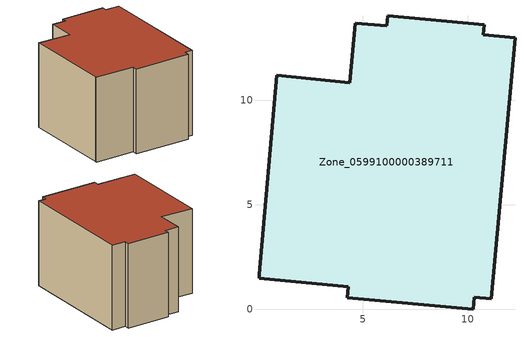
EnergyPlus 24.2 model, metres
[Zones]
Zone_0599100000389711
 floor ground (C_G): 0.05,1.68 0.89,11.2 4.38,10.82 4.63,13.67 6.13,13.55 6.17,14.04 10.8,13.61 10.76,13.12 12.27,12.98 11.14,0.5 10.32,0.57 10.27,0 4.25,0.55 4.3,1.09 0.03,1.49 z0
 wall outside (C_F): 4.25,0.55 10.27,0 10.32,0.57 11.14,0.5 12.27,12.98 10.76,13.12 10.8,13.61 6.17,14.04 6.13,13.55 4.63,13.67 4.38,10.82 0.89,11.2 0.05,1.68 0.03,1.49 4.3,1.09 4.25,0.55 z0:8.92
 roof outside (C_R): 0.89,11.2 0.05,1.68 0.03,1.49 4.3,1.09 4.25,0.55 10.27,0 10.32,0.57 11.14,0.5 12.27,12.98 10.76,13.12 10.8,13.61 6.17,14.04 6.13,13.55 4.63,13.67 4.38,10.82 z8.92
[BUILDING]
Pand.0599100000389711: North Axis=0; Terrain=City; Loads Convergence Tolerance Value=0.04; Temperature Convergence Tolerance Value=0.4; Solar Distribution=FullExterior; Maximum Number of Warmup Days=25; Minimum Number of Warmup Days=1
[Site:Location]
Rotterdam.The.Hague.AP_ZH_NLD Design_Conditions: Latitude=51.96; Longitude=4.45; Time Zone=1; Elevation=-4.5
[SITE:GROUNDTEMPERATURE:BUILDINGSURFACE]
18, 18, 18, 18, 18, 18, 18, 18, 18, 18, 18, 18
[MATERIAL] Thermal Absorptance=0.9; Solar Absorptance=0.7; Visible Absorptance=0.7
Name | Roughness | Thickness | Conductivity | Density | Specific Heat
G.D.1992-2005 | MediumSmooth | 0.15 | 0.06 | 540 | 1210
F.D.1992-2005 | Rough | 0.3 | 0.12 | 1920 | 840
R.D.1992-2005 | MediumRough | 0.2 | 0.08 | 1500 | 1000
[CONSTRUCTION]
C_G: G.D.1992-2005
C_F: F.D.1992-2005
C_R: R.D.1992-2005
[ZONE]
Zone_0599100000389711: Type=1; Multiplier=1; Ceiling Height=Autocalculate; Volume=Autocalculate; Floor Area=autocalculate; Part of Total Floor Area=Yes
[ZONEINFILTRATION:DESIGNFLOWRATE]
Infil_Zone_0599100000389711: Zone or ZoneList or Space or SpaceList=Zone_0599100000389711; Schedule=AlwaysOn; Design Flow Rate Calculation Method=Flow/Area; Flow Rate per Floor Area=0.0021; Constant Term Coefficient=1; Temperature Term Coefficient=0; Velocity Term Coefficient=0; Velocity Squared Term Coefficient=0
[HVACTEMPLATE:ZONE:IDEALLOADSAIRSYSTEM]
Zone_0599100000389711: Maximum Heating Supply Air Temperature=50; Minimum Cooling Supply Air Temperature=13; Maximum Heating Supply Air Humidity Ratio=0.0156; Minimum Cooling Supply Air Humidity Ratio=0.0077; Heating Limit=NoLimit; Cooling Limit=NoLimit; Dehumidification Control Type=ConstantSensibleHeatRatio; Cooling Sensible Heat Ratio=0.7; Dehumidification Setpoint=60; Humidification Control Type=None; Humidification Setpoint=30; Outdoor Air Method=None; Outdoor Air Flow Rate per Person=0.00944; Outdoor Air Flow Rate per Zone Floor Area=0; Outdoor Air Flow Rate per Zone=0; Demand Controlled Ventilation Type=None; Outdoor Air Economizer Type=NoEconomizer; Heat Recovery Type=None; Sensible Heat Recovery Effectiveness=0.7; Latent Heat Recovery Effectiveness=0.65
[ZONECONTROL:THERMOSTAT]
ThermostatControl_Zone_0599100000389711: Zone or ZoneList=Zone_0599100000389711; Control Type Schedule=DualSetpointControlType; Control 1=Thermostat_Zone_0599100000389711; Temperature Difference Between Cutout And Setpoint=0
[THERMOSTATSETPOINT:DUALSETPOINT]
Thermostat_Zone_0599100000389711: Heating Setpoint Temperature Schedule=HeatingSetpoint_Zone_0599100000389711; Cooling Setpoint Temperature Schedule=CoolingSetpoint_Zone_0599100000389711
[SCHEDULE:COMPACT]
HeatingSetpoint_Zone_0599100000389711: Through: 12/31, For: AllDays, Until: 24:00, 21
CoolingSetpoint_Zone_0599100000389711: Through: 12/31, For: AllDays, Until: 24:00, 24
DualSetpointControlType: Through: 12/31, For: AllDays, Until: 24:00, 4
AlwaysOn: Through: 12/31, For: AllDays, Until: 24:00, 1
